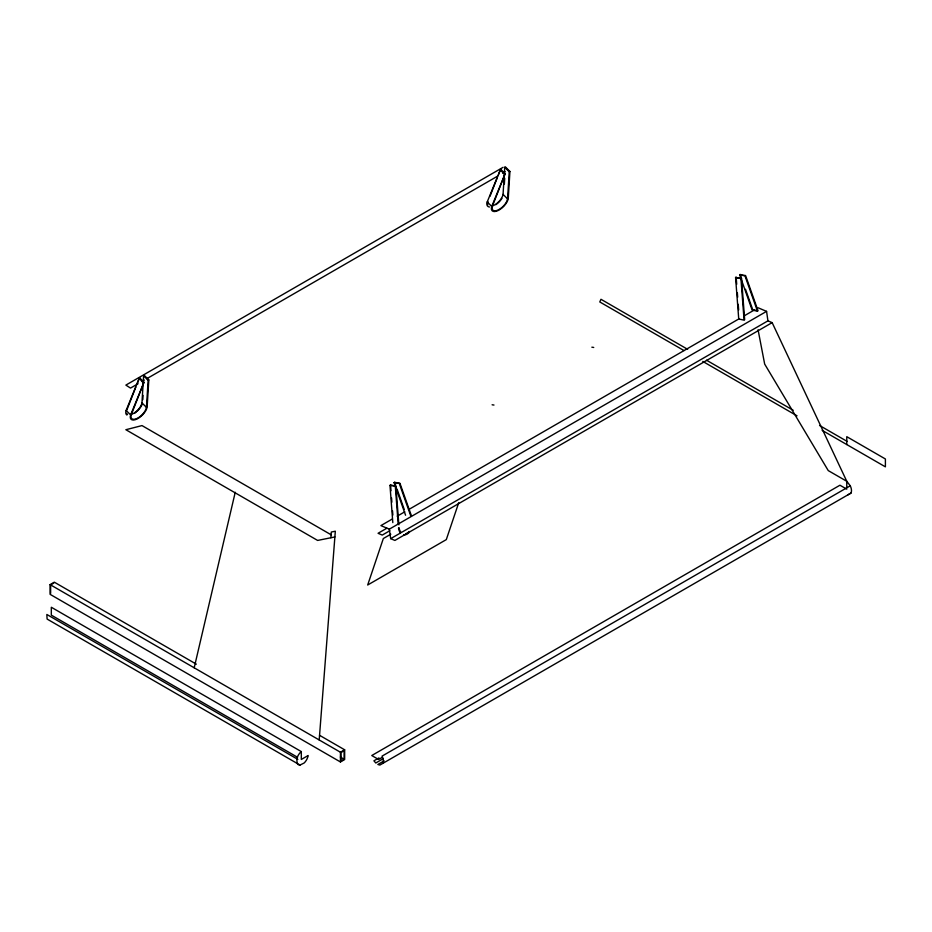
<?xml version="1.0" encoding="UTF-8"?>
<svg xmlns="http://www.w3.org/2000/svg" width="932" height="932" viewBox="0 0 932 932"><rect width="100%" height="100%" fill="white"/><g stroke="black" fill="none" stroke-linecap="round" stroke-linejoin="round"><path stroke-width="1.4" d="M130.573 414.635A9.949 4.625 -44.8 0 0 141.955 402.857L143.621 375.747L144.309 375.41L148.817 379.941L147.139 407.063A10.858 5.033 -44.8 0 1 136.934 419.05A10.858 5.033 -44.8 0 1 130.62 414.938L126.123 410.406L139.497 377.716L143.994 382.248L131.307 414.612A9.949 4.625 -44.8 0 0 137.086 418.433A9.949 4.625 -44.8 0 0 146.452 407.389L148.13 380.279L143.621 375.747M142.817 399.677L143.074 395.389M491.688 206.147A9.949 4.625 -44.8 0 0 503.059 194.369L504.736 167.259L505.424 166.933L509.921 171.465L508.255 198.574A10.858 5.033 -44.8 0 1 498.049 210.562A10.858 5.033 -44.8 0 1 491.735 206.45L487.226 201.918L500.601 169.228L505.109 173.76L492.422 206.123A9.949 4.625 -44.8 0 0 498.201 209.945A9.949 4.625 -44.8 0 0 507.567 198.9L509.233 171.791L504.736 167.259M504.363 184.047L504.713 178.338M330.872 537.764L331.314 532.032L335.322 531.217L319.198 739.961M194.194 667.801L235.237 492.271M458.719 502.709L446.3 539.616L367.686 585.005L383.332 538.533L390.811 534.211M126.81 410.08L135.792 387.153M136.853 384.462L139.497 377.716M130.62 414.938L143.994 382.248M490.034 196.198L497.432 177.325M498.492 174.622L500.601 169.228M491.735 206.45L505.109 173.76M758.066 329.788L764.671 364.086L828.257 470.602L846.769 481.285L850.275 485.805A8.237 4.753 60 0 1 850.974 493.086L848.062 494.776M392.815 522.619L389.984 485.397L390.566 485.001L395.914 486.166L398.861 524.809M405.571 515.233L394.061 482.671L394.644 482.275L399.991 483.428L411.501 516.002M389.984 485.397L395.914 486.166M394.061 482.671L399.991 483.428M741.511 278.249L740.928 278.645L744.086 320.154L738.738 319L735.569 277.491L741.511 278.249L744.668 319.769M739.647 274.765L744.994 275.919L757.471 311.195L752.124 310.041L739.647 274.765L745.577 275.523L758.054 310.81L754.046 309.937M503.105 167.306L125.867 385.102L130.515 388.085L138.053 383.728M141.827 381.549L144.344 380.093M146.86 378.648L497.7 176.09M502.721 173.189L505.237 171.733M319.525 735.29L344.665 749.806L344.665 759.533L340.448 761.968L50.095 594.336L50.095 584.609L54.312 582.174L196.349 664.167M53.788 583.082L50.631 584.912L50.631 593.428M392.209 519.066L380.897 525.601L389.32 529.166L766.57 311.37L767.933 320.853L772.15 322.635L846.769 481.285L846.769 487.844M397.242 516.165L404.791 511.808M408.565 509.629L739.286 318.686M744.307 315.785L754.372 309.972M386.862 528.211L378.054 533.29L382.271 535.085L389.809 530.727M389.32 529.166L390.683 538.649L767.933 320.853M772.15 322.635L394.9 540.432L390.683 538.649M50.095 584.609L340.448 752.229L344.665 749.806M344.129 759.231L340.972 761.06L340.972 752.543L344.129 750.714L344.129 759.231L340.366 757.052M378.951 757.914L373.918 760.815L375.782 763.005L383.332 758.636M850.275 485.805L382.085 756.097A8.237 4.753 60 0 1 382.796 763.39M382.365 757.285L378.59 759.463L371.763 755.526L839.942 485.223L846.769 489.16M384.147 760.85L377.856 764.485L379.883 765.067L850.974 493.086M509.233 171.791L509.921 171.465M148.13 380.279L148.817 379.941M301.316 751.588A8.237 4.753 -60 0 0 296.842 758.799L297.098 763.39L298.298 764.694L300.011 765.067L304.123 763.005A8.237 4.753 -60 0 0 308.131 755.526L301.316 759.463L301.316 751.588L51.318 607.256L51.318 615.132L297.541 757.285M334.879 536.948L317.626 540.432L125.867 429.722L142.002 425.586L331.105 534.77M591.855 347.193L593.719 347.461M492.108 404.779L493.972 405.047M735.569 277.491L740.928 278.645M758.147 307.793L766.57 311.37M687.653 349.325L600.977 299.288L599.789 301.956L683.96 350.548M706.503 360.206L793.179 410.255M819.566 425.481L847.2 441.442M702.798 361.43L797.023 415.823M822.141 430.339L885.4 466.85L885.4 458.987L846.769 436.677L846.769 444.552M297.844 759.37L46.845 614.468L47.101 619.058L300.011 765.067M499.913 169.554L504.422 174.086M503.059 194.369L507.567 198.9M138.81 378.043L143.307 382.574M141.955 402.857L146.452 407.389M740.229 274.369L741.185 277.084M745.507 289.293L752.707 309.645M399.409 483.825L410.919 516.386M394.644 482.275L395.599 484.99M397.044 489.067L404.232 509.42M736.152 277.095L736.699 284.26M737.352 292.846L737.678 297.145M738.226 304.298L738.657 310.03M395.331 486.551L398.162 523.772M390.566 485.001L390.997 490.733M391.545 497.886L391.871 502.185M392.523 510.771L392.85 515.07M340.448 752.229L340.448 761.968M409.428 532.149A10.858 7.072 -77.8 0 1 403.638 534.817M400.282 532.708A10.858 7.072 -77.8 0 1 398.5 528.071M409.113 531.485A9.949 6.477 -77.8 0 1 405.606 533.826M400.702 531.962A9.949 6.477 -77.8 0 1 399.071 527.675M142.014 404.628A10.858 5.033 -44.8 0 1 137.027 411.35M136.293 412.002A10.858 5.033 -44.8 0 1 134.756 413.167M126.927 415.031A10.858 5.033 -44.8 0 1 126.123 410.406M127.521 414.356A9.949 4.625 -44.8 0 1 126.705 413.377M501.917 198.434A10.858 5.033 -44.8 0 1 495.859 204.679M489.475 206.997A10.858 5.033 -44.8 0 1 487.226 201.918M487.809 204.889A9.949 4.625 -44.8 0 1 487.914 201.592"/></g></svg>
